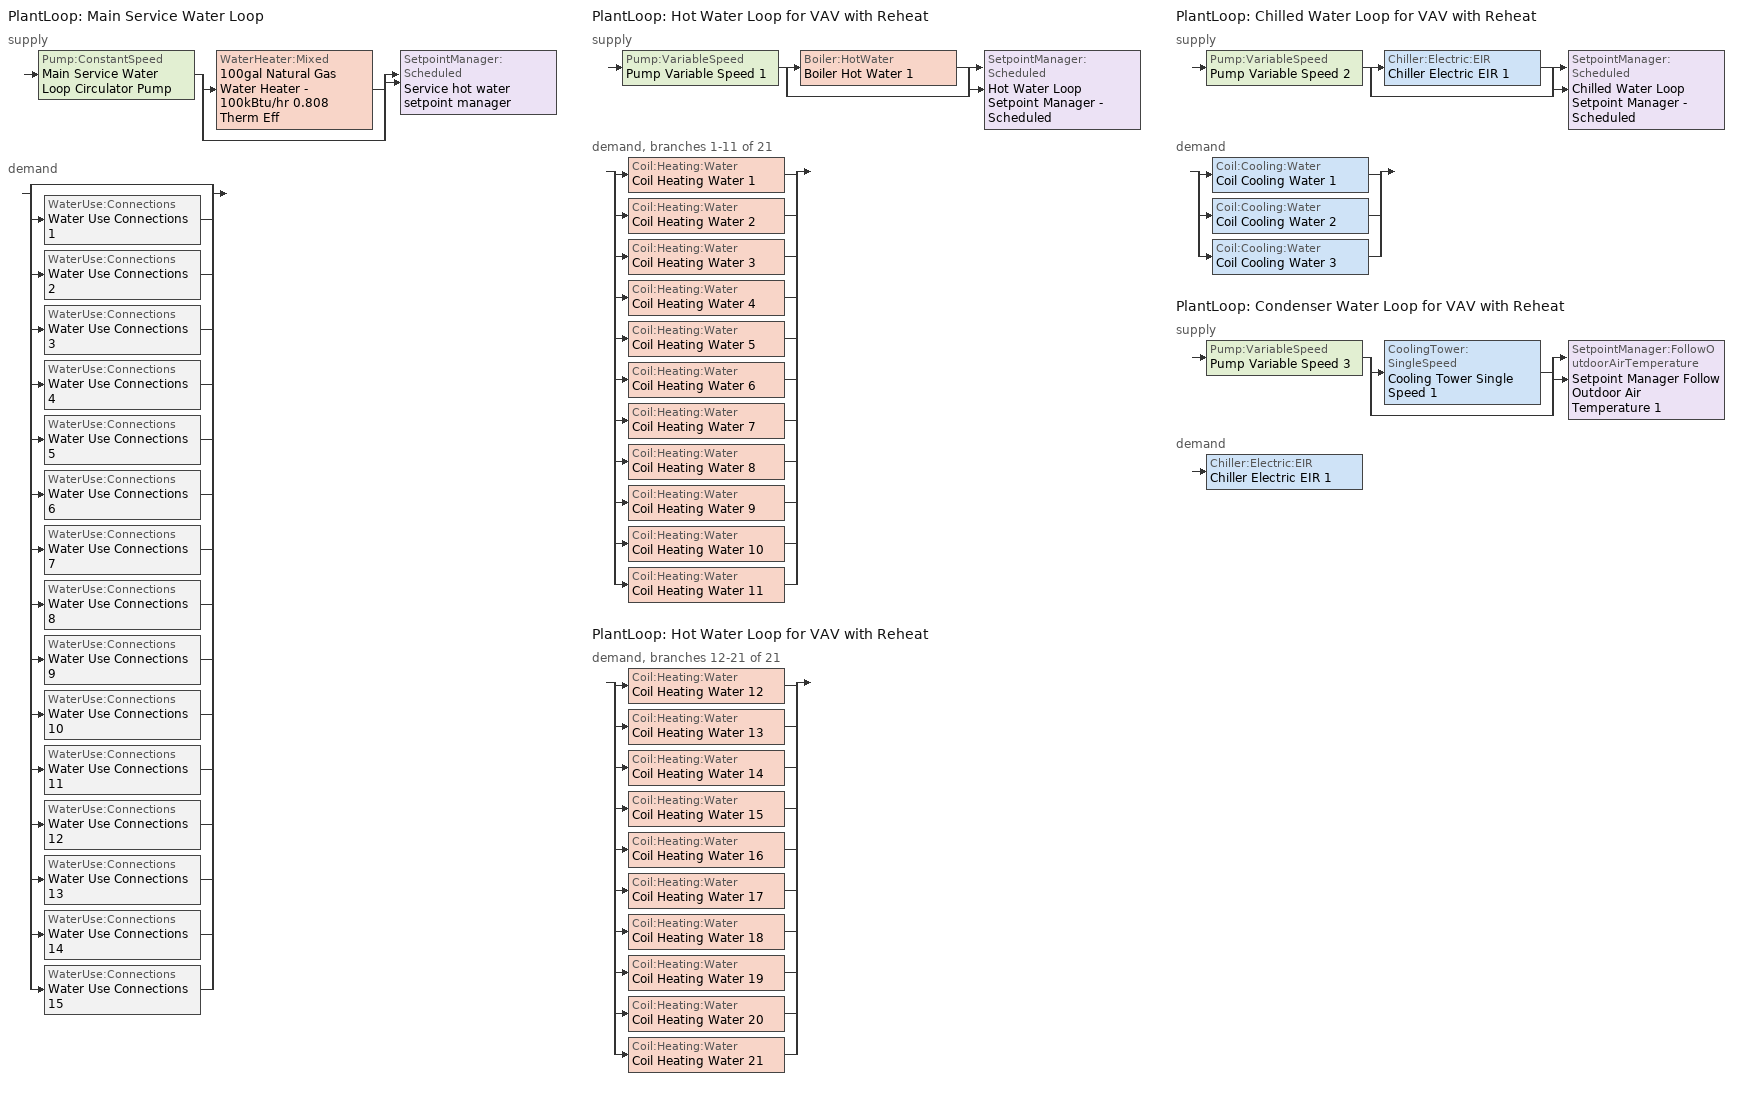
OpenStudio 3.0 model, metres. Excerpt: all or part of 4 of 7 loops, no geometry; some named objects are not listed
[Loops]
PlantLoop 'Main Service Water Loop'
 supply: Pump:ConstantSpeed 'Main Service Water Loop Circulator Pump' > split
  | WaterHeater:Mixed '100gal Natural Gas Water Heater - 100kBtu/hr 0.808 Therm Eff'
  | bypass
  join > SetpointManager:Scheduled 'Service hot water setpoint manager'
 demand: split
  | bypass
  | WaterUse:Connections 'Water Use Connections 1'
  | WaterUse:Connections 'Water Use Connections 2'
  | WaterUse:Connections 'Water Use Connections 3'
  | WaterUse:Connections 'Water Use Connections 4'
  | WaterUse:Connections 'Water Use Connections 5'
  | WaterUse:Connections 'Water Use Connections 6'
  | WaterUse:Connections 'Water Use Connections 7'
  | WaterUse:Connections 'Water Use Connections 8'
  | WaterUse:Connections 'Water Use Connections 9'
  | WaterUse:Connections 'Water Use Connections 10'
  | WaterUse:Connections 'Water Use Connections 11'
  | WaterUse:Connections 'Water Use Connections 12'
  | WaterUse:Connections 'Water Use Connections 13'
  | WaterUse:Connections 'Water Use Connections 14'
  | WaterUse:Connections 'Water Use Connections 15'
PlantLoop 'Hot Water Loop for VAV with Reheat'
 supply: Pump:VariableSpeed 'Pump Variable Speed 1' > split
  | Boiler:HotWater 'Boiler Hot Water 1'
  | bypass
  join > SetpointManager:Scheduled 'Hot Water Loop Setpoint Manager - Scheduled'
 demand, branches 1-11 of 21: split
  | Coil:Heating:Water 'Coil Heating Water 1'
  | Coil:Heating:Water 'Coil Heating Water 2'
  | Coil:Heating:Water 'Coil Heating Water 3'
  | Coil:Heating:Water 'Coil Heating Water 4'
  | Coil:Heating:Water 'Coil Heating Water 5'
  | Coil:Heating:Water 'Coil Heating Water 6'
  | Coil:Heating:Water 'Coil Heating Water 7'
  | Coil:Heating:Water 'Coil Heating Water 8'
  | Coil:Heating:Water 'Coil Heating Water 9'
  | Coil:Heating:Water 'Coil Heating Water 10'
  | Coil:Heating:Water 'Coil Heating Water 11'
PlantLoop 'Hot Water Loop for VAV with Reheat'
 demand, branches 12-21 of 21: split
  | Coil:Heating:Water 'Coil Heating Water 12'
  | Coil:Heating:Water 'Coil Heating Water 13'
  | Coil:Heating:Water 'Coil Heating Water 14'
  | Coil:Heating:Water 'Coil Heating Water 15'
  | Coil:Heating:Water 'Coil Heating Water 16'
  | Coil:Heating:Water 'Coil Heating Water 17'
  | Coil:Heating:Water 'Coil Heating Water 18'
  | Coil:Heating:Water 'Coil Heating Water 19'
  | Coil:Heating:Water 'Coil Heating Water 20'
  | Coil:Heating:Water 'Coil Heating Water 21'
PlantLoop 'Chilled Water Loop for VAV with Reheat'
 supply: Pump:VariableSpeed 'Pump Variable Speed 2' > split
  | Chiller:Electric:EIR 'Chiller Electric EIR 1'
  | bypass
  join > SetpointManager:Scheduled 'Chilled Water Loop Setpoint Manager - Scheduled'
 demand: split
  | Coil:Cooling:Water 'Coil Cooling Water 1'
  | Coil:Cooling:Water 'Coil Cooling Water 2'
  | Coil:Cooling:Water 'Coil Cooling Water 3'
PlantLoop 'Condenser Water Loop for VAV with Reheat'
 supply: Pump:VariableSpeed 'Pump Variable Speed 3' > split
  | CoolingTower:SingleSpeed 'Cooling Tower Single Speed 1'
  | bypass
  join > SetpointManager:FollowOutdoorAirTemperature 'Setpoint Manager Follow Outdoor Air Temperature 1'
 demand: Chiller:Electric:EIR 'Chiller Electric EIR 1'
[Sizing:Zone]
Core_bottom ZN: Zone Cooling Design Supply Air Temperature Input Method=SupplyAirTemperature; Zone Cooling Design Supply Air Temperature {C}=12.7778; Zone Cooling Design Supply Air Temperature Difference {deltaC}=11.11; Zone Heating Design Supply Air Temperature Input Method=SupplyAirTemperature; Zone Heating Design Supply Air Temperature {C}=50; Zone Heating Design Supply Air Temperature Difference {deltaC}=11.11; Zone Cooling Design Supply Air Humidity Ratio {kg-H2O/kg-air}=0.0085; Zone Heating Design Supply Air Humidity Ratio {kg-H2O/kg-air}=0.008; Cooling Design Air Flow Method=DesignDay; Heating Design Air Flow Method=DesignDay; Account for Dedicated Outdoor Air System=No; Dedicated Outdoor Air System Control Strategy=NeutralSupplyAir; Dedicated Outdoor Air Low Setpoint Temperature for Design {C}=autosize; Dedicated Outdoor Air High Setpoint Temperature for Design {C}=autosize
[Zone equipment]
Core_bottom ZN: Air Terminal Single Duct VAV Reheat 6
[AvailabilityManager:NightCycle] Applicability Schedule=Always On Discrete; Control Type=CycleOnAny; Thermostat Tolerance {deltaC}=1; Cycling Run Time {s}=1800
Availability Manager Night Cycle 1; Availability Manager Night Cycle 2; Availability Manager Night Cycle 3
[PlantLoop] Glycol Concentration=0; Plant Loop Volume {m3}=Autocalculate; Load Distribution Scheme=Optimal
Main Service Water Loop: Maximum Loop Temperature {C}=60; Minimum Loop Temperature {C}=10
Hot Water Loop for VAV with Reheat: Fluid Type=Water
Chilled Water Loop for VAV with Reheat; Condenser Water Loop for VAV with Reheat: 
[Sizing:Plant] Sizing Option=NonCoincident; Zone Timesteps in Averaging Window=1; Coincident Sizing Factor Mode=None
Name | Loop Type | Design Loop Exit Temperature {C} | Loop Design Temperature Difference {deltaC}
Main Service Water Loop | Heating | 60 | 5
Hot Water Loop for VAV with Reheat | Heating | 55 | 11
Chilled Water Loop for VAV with Reheat | Cooling | 7.3 | 5
Condenser Water Loop for VAV with Reheat | Condenser | 29.4 | 5.6
[SetpointManager:Scheduled] Control Variable=Temperature
Name | Schedule | Setpoint Node or NodeList
Service hot water setpoint manager | Service Water Loop Temp - 140F | Main Service Water Loop Supply Outlet Node
Hot Water Loop Setpoint Manager - Scheduled | Hot Water Loop Loop Temperature Ruleset
Chilled Water Loop Setpoint Manager - Scheduled | Chilled Water Loop Loop Temperature Ruleset
[Pump:ConstantSpeed]
Main Service Water Loop Circulator Pump: Rated Flow Rate {m3/s}=autosize; Rated Pump Head {Pa}=29891; Rated Power Consumption {W}=autosize; Motor Efficiency=0.855; Fraction of Motor Inefficiencies to Fluid Stream=0; Pump Control Type=Intermittent; Design Power Sizing Method=PowerPerFlowPerPressure; Design Electric Power per Unit Flow Rate {W/(m3/s)}=348701.1; Design Shaft Power per Unit Flow Rate per Unit Head {W-s/m3-Pa}=1.28205
[WaterHeater:Mixed]
100gal Natural Gas Water Heater - 100kBtu/hr 0.808 Therm Eff: Tank Volume {m3}=0.378541; Setpoint Temperature Schedule=Service Water Loop Temp - 140F; Deadband Temperature Difference {deltaC}=2; Maximum Temperature Limit {C}=60; Heater Control Type=Cycle; Heater Maximum Capacity {W}=29307.1; Heater Fuel Type=NaturalGas; Heater Thermal Efficiency=0.808453; Off Cycle Parasitic Fuel Consumption Rate {W}=2003.43; Off Cycle Parasitic Fuel Type=NaturalGas; Off Cycle Parasitic Heat Fraction to Tank=0; On Cycle Parasitic Fuel Consumption Rate {W}=2003.43; On Cycle Parasitic Fuel Type=NaturalGas; On Cycle Parasitic Heat Fraction to Tank=0; Ambient Temperature Indicator=ThermalZone; Ambient Temperature Thermal Zone=Core_bottom ZN; Off Cycle Loss Coefficient to Ambient Temperature {W/K}=7.96239; On Cycle Loss Coefficient to Ambient Temperature {W/K}=7.96239; Use Side Effectiveness=1; Source Side Effectiveness=1; Use Side Design Flow Rate {m3/s}=autosize; Source Side Design Flow Rate {m3/s}=autosize; Indirect Water Heating Recovery Time {hr}=1.5; Source Side Flow Control Mode=IndirectHeatPrimarySetpoint
[WaterUse:Connections]
Name | Water Use Equipment Name 1
Water Use Connections 1 | Core_bottom Service Water Use 0.17gpm
Water Use Connections 2 | Core_mid Service Water Use 0.17gpm
Water Use Connections 3 | Core_top Service Water Use 0.17gpm
Water Use Connections 4 | Perimeter_bot_ZN_1 Service Water Use 0.04gpm
Water Use Connections 5 | Perimeter_bot_ZN_2 Service Water Use 0.02gpm
Water Use Connections 6 | Perimeter_bot_ZN_3 Service Water Use 0.04gpm
Water Use Connections 7 | Perimeter_bot_ZN_4 Service Water Use 0.02gpm
Water Use Connections 8 | Perimeter_mid_ZN_1 Service Water Use 0.04gpm
Water Use Connections 9 | Perimeter_mid_ZN_2 Service Water Use 0.02gpm
Water Use Connections 10 | Perimeter_mid_ZN_3 Service Water Use 0.04gpm
Water Use Connections 11 | Perimeter_mid_ZN_4 Service Water Use 0.02gpm
Water Use Connections 12 | Perimeter_top_ZN_1 Service Water Use 0.04gpm
Water Use Connections 13 | Perimeter_top_ZN_2 Service Water Use 0.02gpm
Water Use Connections 14 | Perimeter_top_ZN_3 Service Water Use 0.04gpm
Water Use Connections 15 | Perimeter_top_ZN_4 Service Water Use 0.02gpm
[WaterUse:Equipment:Definition] Sensible Fraction Schedule=Fraction Sensible - 0.2; Latent Fraction Schedule=Fraction Latent - 0.05
Name | Peak Flow Rate {m3/s} | Target Temperature Schedule
Core_bottom Service Water Use Def 0.17gpm | 1.05864e-05 | Mixed Water At Faucet Temp - 140F
Core_mid Service Water Use Def 0.17gpm | 1.05864e-05 | Mixed Water At Faucet Temp - 140F 1
Core_top Service Water Use Def 0.17gpm | 1.05864e-05 | Mixed Water At Faucet Temp - 140F 2
Perimeter_bot_ZN_1 Service Water Use Def 0.04gpm | 2.23171e-06 | Mixed Water At Faucet Temp - 140F 3
Perimeter_bot_ZN_2 Service Water Use Def 0.02gpm | 1.41286e-06 | Mixed Water At Faucet Temp - 140F 4
Perimeter_bot_ZN_3 Service Water Use Def 0.04gpm | 2.23171e-06 | Mixed Water At Faucet Temp - 140F 5
Perimeter_bot_ZN_4 Service Water Use Def 0.02gpm | 1.41277e-06 | Mixed Water At Faucet Temp - 140F 6
Perimeter_mid_ZN_1 Service Water Use Def 0.04gpm | 2.23171e-06 | Mixed Water At Faucet Temp - 140F 7
Perimeter_mid_ZN_2 Service Water Use Def 0.02gpm | 1.41286e-06 | Mixed Water At Faucet Temp - 140F 8
Perimeter_mid_ZN_3 Service Water Use Def 0.04gpm | 2.23171e-06 | Mixed Water At Faucet Temp - 140F 9
Perimeter_mid_ZN_4 Service Water Use Def 0.02gpm | 1.41277e-06 | Mixed Water At Faucet Temp - 140F 10
Perimeter_top_ZN_1 Service Water Use Def 0.04gpm | 2.23171e-06 | Mixed Water At Faucet Temp - 140F 11
Perimeter_top_ZN_2 Service Water Use Def 0.02gpm | 1.41286e-06 | Mixed Water At Faucet Temp - 140F 12
Perimeter_top_ZN_3 Service Water Use Def 0.04gpm | 2.23171e-06 | Mixed Water At Faucet Temp - 140F 13
Perimeter_top_ZN_4 Service Water Use Def 0.02gpm | 1.41277e-06 | Mixed Water At Faucet Temp - 140F 14
[WaterUse:Equipment] Flow Rate Fraction Schedule=OfficeMedium BLDG_SWH_SCH
Name | Water Use Equipment Definition
Core_bottom Service Water Use 0.17gpm | Core_bottom Service Water Use Def 0.17gpm
Core_mid Service Water Use 0.17gpm | Core_mid Service Water Use Def 0.17gpm
Core_top Service Water Use 0.17gpm | Core_top Service Water Use Def 0.17gpm
Perimeter_bot_ZN_1 Service Water Use 0.04gpm | Perimeter_bot_ZN_1 Service Water Use Def 0.04gpm
Perimeter_bot_ZN_2 Service Water Use 0.02gpm | Perimeter_bot_ZN_2 Service Water Use Def 0.02gpm
Perimeter_bot_ZN_3 Service Water Use 0.04gpm | Perimeter_bot_ZN_3 Service Water Use Def 0.04gpm
Perimeter_bot_ZN_4 Service Water Use 0.02gpm | Perimeter_bot_ZN_4 Service Water Use Def 0.02gpm
Perimeter_mid_ZN_1 Service Water Use 0.04gpm | Perimeter_mid_ZN_1 Service Water Use Def 0.04gpm
Perimeter_mid_ZN_2 Service Water Use 0.02gpm | Perimeter_mid_ZN_2 Service Water Use Def 0.02gpm
Perimeter_mid_ZN_3 Service Water Use 0.04gpm | Perimeter_mid_ZN_3 Service Water Use Def 0.04gpm
Perimeter_mid_ZN_4 Service Water Use 0.02gpm | Perimeter_mid_ZN_4 Service Water Use Def 0.02gpm
Perimeter_top_ZN_1 Service Water Use 0.04gpm | Perimeter_top_ZN_1 Service Water Use Def 0.04gpm
Perimeter_top_ZN_2 Service Water Use 0.02gpm | Perimeter_top_ZN_2 Service Water Use Def 0.02gpm
Perimeter_top_ZN_3 Service Water Use 0.04gpm | Perimeter_top_ZN_3 Service Water Use Def 0.04gpm
Perimeter_top_ZN_4 Service Water Use 0.02gpm | Perimeter_top_ZN_4 Service Water Use Def 0.02gpm
[EnergyManagementSystem:Sensor] Output Variable or Output Meter Index Key=Environment; Output Variable or Output Meter=Site Outdoor Air Drybulb Temperature
OAT; OAT_1; OAT_2
[EnergyManagementSystem:Actuator]
SYS5ZonePVAVHtgSch0: Actuated Component=OfficeMedium HTGSETP_SCH_PACU_VAV_bot; Actuated Component Type=Schedule:Year; Actuated Component Control Type=Schedule Value
[Pump:VariableSpeed] Pump Control Type=Intermittent; Skin Loss Radiative Fraction=0.5; Design Power Sizing Method=PowerPerFlowPerPressure; Design Electric Power per Unit Flow Rate {W/(m3/s)}=348701.1; Design Shaft Power per Unit Flow Rate per Unit Head {W-s/m3-Pa}=1.28205; Design Minimum Flow Rate Fraction=0
Pump Variable Speed 1; Pump Variable Speed 2; Pump Variable Speed 3
[Boiler:HotWater]
Boiler Hot Water 1: Efficiency Curve Temperature Evaluation Variable=LeavingBoiler; Normalized Boiler Efficiency Curve=Boiler Efficiency; Water Outlet Upper Temperature Limit {C}=99; Boiler Flow Mode=ConstantFlow; Parasitic Electric Load {W}=0; Sizing Factor=1
[Chiller:Electric:EIR]
Chiller Electric EIR 1: Reference Capacity {W}=Autosize; Reference COP {W/W}=5.5; Reference Chilled Water Flow Rate {m3/s}=Autosize; Cooling Capacity Function of Temperature Curve=Curve Biquadratic 1; Electric Input to Cooling Output Ratio Function of Temperature Curve=Curve Biquadratic 2; Electric Input to Cooling Output Ratio Function of Part Load Ratio Curve=Curve Quadratic 1; Condenser Type=WaterCooled; Design Heat Recovery Water Flow Rate {m3/s}=Autosize; Sizing Factor=1; Basin Heater Capacity {W/K}=0; Basin Heater Setpoint Temperature {C}=10; Condenser Heat Recovery Relative Capacity Fraction=1
[CoolingTower:SingleSpeed]
Cooling Tower Single Speed 1: Design Water Flow Rate {m3/s}=autosize; Design Air Flow Rate {m3/s}=autosize; Fan Power at Design Air Flow Rate {W}=autosize; U-Factor Times Area Value at Design Air Flow Rate {W/K}=autosize; Air Flow Rate in Free Convection Regime {m3/s}=autosize; U-Factor Times Area Value at Free Convection Air Flow Rate {W/K}=autosize; Performance Input Method=UFactorTimesAreaAndDesignWaterFlowRate; Free Convection Capacity {W}=0; Basin Heater Capacity {W/K}=0; Evaporation Loss Mode=LossFactor; Evaporation Loss Factor {percent/K}=0.2; Drift Loss Percent {percent}=0.008; Blowdown Calculation Mode=ConcentrationRatio; Blowdown Concentration Ratio=3; Capacity Control=FanCycling; Number of Cells=1; Cell Control=MinimalCell; Cell Minimum  Water Flow Rate Fraction=0.33; Cell Maximum Water Flow Rate Fraction=2.5; Sizing Factor=1; Free Convection Air Flow Rate Sizing Factor=0.1; Free Convection U-Factor Times Area Value Sizing Factor=0.1; Heat Rejection Capacity and Nominal Capacity Sizing Ratio=1.25; Free Convection Nominal Capacity Sizing Factor=0.1; Design Inlet Air Dry-Bulb Temperature {C}=35; Design Inlet Air Wet-Bulb Temperature {C}=25.6; Design Approach Temperature {deltaC}=autosize; Design Range Temperature {deltaC}=autosize
[SetpointManager:FollowOutdoorAirTemperature]
Setpoint Manager Follow Outdoor Air Temperature 1: Control Variable=Temperature; Reference Temperature Type=OutdoorAirWetBulb; Offset Temperature Difference {deltaC}=1.5; Maximum Setpoint Temperature {C}=80; Minimum Setpoint Temperature {C}=6
[Coil:Heating:Water] Availability Schedule=Always On Discrete
Coil Heating Water 1; Coil Heating Water 2; Coil Heating Water 3; Coil Heating Water 4; Coil Heating Water 5; Coil Heating Water 6; Coil Heating Water 7; Coil Heating Water 8; Coil Heating Water 9; Coil Heating Water 10; Coil Heating Water 11; Coil Heating Water 12; Coil Heating Water 13; Coil Heating Water 14; Coil Heating Water 15; Coil Heating Water 16; Coil Heating Water 17; Coil Heating Water 18; Coil Heating Water 19; Coil Heating Water 20; Coil Heating Water 21
[Coil:Cooling:Water] Availability Schedule=Always On Discrete
Coil Cooling Water 1; Coil Cooling Water 2; Coil Cooling Water 3
[Controller:WaterCoil] Minimum Actuated Flow {m3/s}=0
Name | Water Coil | Action
Controller Water Coil 1 | Coil Heating Water 1 | Normal
Controller Water Coil 2 | Coil Cooling Water 1 | Reverse
Controller Water Coil 3 | Coil Heating Water 2 | Normal
Controller Water Coil 4 | Coil Heating Water 3 | Normal
Controller Water Coil 5 | Coil Heating Water 4 | Normal
Controller Water Coil 6 | Coil Heating Water 5 | Normal
Controller Water Coil 7 | Coil Heating Water 6 | Normal
Controller Water Coil 8 | Coil Heating Water 7 | Normal
Controller Water Coil 9 | Coil Heating Water 8 | Normal
Controller Water Coil 10 | Coil Cooling Water 2 | Reverse
Controller Water Coil 11 | Coil Heating Water 9 | Normal
Controller Water Coil 12 | Coil Heating Water 10 | Normal
Controller Water Coil 13 | Coil Heating Water 11 | Normal
Controller Water Coil 14 | Coil Heating Water 12 | Normal
Controller Water Coil 15 | Coil Heating Water 13 | Normal
Controller Water Coil 16 | Coil Heating Water 14 | Normal
Controller Water Coil 17 | Coil Heating Water 15 | Normal
Controller Water Coil 18 | Coil Cooling Water 3 | Reverse
Controller Water Coil 19 | Coil Heating Water 16 | Normal
Controller Water Coil 20 | Coil Heating Water 17 | Normal
Controller Water Coil 21 | Coil Heating Water 18 | Normal
Controller Water Coil 22 | Coil Heating Water 19 | Normal
Controller Water Coil 23 | Coil Heating Water 20 | Normal
Controller Water Coil 24 | Coil Heating Water 21 | Normal
[Schedule:Constant]
Always On Discrete: Value=1
[Schedule:Ruleset]
Service Water Loop Temp - 140F: Default Day Schedule=Service Water Loop Temp - 140F Default
Fraction Sensible - 0.2: Default Day Schedule=Fraction Sensible - 0.2 Default
Fraction Latent - 0.05: Default Day Schedule=Fraction Latent - 0.05 Default
Mixed Water At Faucet Temp - 140F: Default Day Schedule=Mixed Water At Faucet Temp - 140F Default
OfficeMedium BLDG_SWH_SCH: Default Day Schedule=OfficeMedium BLDG_SWH_SCH Default; Summer Design Day Schedule=OfficeMedium BLDG_SWH_SCH Summer Design Day; Winter Design Day Schedule=OfficeMedium BLDG_SWH_SCH Winter Design Day
Mixed Water At Faucet Temp - 140F 1: Default Day Schedule=Mixed Water At Faucet Temp - 140F Default 1
Mixed Water At Faucet Temp - 140F 2: Default Day Schedule=Mixed Water At Faucet Temp - 140F Default 2
Mixed Water At Faucet Temp - 140F 3: Default Day Schedule=Mixed Water At Faucet Temp - 140F Default 3
Mixed Water At Faucet Temp - 140F 4: Default Day Schedule=Mixed Water At Faucet Temp - 140F Default 4
Mixed Water At Faucet Temp - 140F 5: Default Day Schedule=Mixed Water At Faucet Temp - 140F Default 5
Mixed Water At Faucet Temp - 140F 6: Default Day Schedule=Mixed Water At Faucet Temp - 140F Default 6
Mixed Water At Faucet Temp - 140F 7: Default Day Schedule=Mixed Water At Faucet Temp - 140F Default 7
Mixed Water At Faucet Temp - 140F 8: Default Day Schedule=Mixed Water At Faucet Temp - 140F Default 8
Mixed Water At Faucet Temp - 140F 9: Default Day Schedule=Mixed Water At Faucet Temp - 140F Default 9
Mixed Water At Faucet Temp - 140F 10: Default Day Schedule=Mixed Water At Faucet Temp - 140F Default 10
Mixed Water At Faucet Temp - 140F 11: Default Day Schedule=Mixed Water At Faucet Temp - 140F Default 11
Mixed Water At Faucet Temp - 140F 12: Default Day Schedule=Mixed Water At Faucet Temp - 140F Default 12
Mixed Water At Faucet Temp - 140F 13: Default Day Schedule=Mixed Water At Faucet Temp - 140F Default 13
Mixed Water At Faucet Temp - 140F 14: Default Day Schedule=Mixed Water At Faucet Temp - 140F Default 14
Hot Water Loop Loop Temperature Ruleset: Default Day Schedule=Hot Water Loop Temperature - Default
Chilled Water Loop Loop Temperature Ruleset: Default Day Schedule=Chilled Water Loop Temperature - Default
[Schedule:Day]
Service Water Loop Temp - 140F Default; Mixed Water At Faucet Temp - 140F Default; Mixed Water At Faucet Temp - 140F Default 1; Mixed Water At Faucet Temp - 140F Default 2; Mixed Water At Faucet Temp - 140F Default 3; Mixed Water At Faucet Temp - 140F Default 4; Mixed Water At Faucet Temp - 140F Default 5; Mixed Water At Faucet Temp - 140F Default 6; Mixed Water At Faucet Temp - 140F Default 7; Mixed Water At Faucet Temp - 140F Default 8; Mixed Water At Faucet Temp - 140F Default 9; Mixed Water At Faucet Temp - 140F Default 10; Mixed Water At Faucet Temp - 140F Default 11; Mixed Water At Faucet Temp - 140F Default 12; Mixed Water At Faucet Temp - 140F Default 13; Mixed Water At Faucet Temp - 140F Default 14: 24, 0, 60
Fraction Sensible - 0.2 Default: 24, 0, 0.2
Fraction Latent - 0.05 Default: 24, 0, 0.05
OfficeMedium BLDG_SWH_SCH Default: 6, 0, 0, 11, 0, 0.04, 13, 0, 0.06, 14, 0, 0.09, 15, 0, 0.06, 18, 0, 0.04, 24, 0, 0
OfficeMedium BLDG_SWH_SCH Summer Design Day; OfficeMedium BLDG_SWH_SCH SmrDsn|Wkdy Day: 6, 0, 0, 7, 0, 0.07, 8, 0, 0.19, 9, 0, 0.35, 10, 0, 0.38, 11, 0, 0.39, 12, 0, 0.47, 13, 0, 0.57, 14, 0, 0.54, 15, 0, 0.34, 16, 0, 0.33, 17, 0, 0.44, 18, 0, 0.26, 19, 0, 0.21, 20, 0, 0.15, 21, 0, 0.17, 22, 0, 0.08, 24, 0, 0.05
OfficeMedium BLDG_SWH_SCH Winter Design Day; OfficeMedium BLDG_SWH_SCH WntrDsn|Sat Day: 6, 0, 0, 7, 0, 0.07, 8, 0, 0.11, 9, 0, 0.15, 10, 0, 0.21, 11, 0, 0.19, 12, 0, 0.23, 13, 0, 0.2, 14, 0, 0.19, 15, 0, 0.15, 16, 0, 0.13, 17, 0, 0.14, 19, 0, 0.07, 24, 0, 0
Hot Water Loop Temperature - Default: 24, 0, 55
Chilled Water Loop Temperature - Default: 24, 0, 7.3
[Schedule:Rule] Schedule Ruleset=OfficeMedium BLDG_SWH_SCH; Date Specification Type=DateRange; Start Month=1; Start Day=1; End Month=12; End Day=31
Name | Rule Order | Day Schedule | Apply Monday | Apply Tuesday | Apply Wednesday | Apply Thursday | Apply Friday | Apply Saturday
Schedule Rule 25 | 1 | OfficeMedium BLDG_SWH_SCH SmrDsn|Wkdy Day | Yes | Yes | Yes | Yes | Yes
Schedule Rule 26 | 0 | OfficeMedium BLDG_SWH_SCH WntrDsn|Sat Day |  |  |  |  |  | Yes
[Curve:Biquadratic]
Name | Coefficient1 Constant | Coefficient2 x | Coefficient3 x**2 | Coefficient4 y | Coefficient5 y**2 | Coefficient6 x*y | Minimum Value of x | Maximum Value of x | Minimum Value of y | Maximum Value of y | Input Unit Type for X | Input Unit Type for Y | Output Unit Type
Boiler Efficiency | 1 | 0 | 0 | 0 | 0 | 0 | 0 | 1 | 0 | 1 | Dimensionless | Dimensionless | Dimensionless
Curve Biquadratic 1 | 1.02152 | 0.0370359 | 0.000233248 | -0.00389405 | -6.52536e-05 | -0.000268045 | 5 | 10 | 24 | 35
Curve Biquadratic 2 | 0.701769 | -0.00452016 | 0.00053311 | -0.00549821 | 0.000544579 | -0.000729032 | 5 | 10 | 24 | 35
[Curve:Quadratic]
Curve Quadratic 1: Coefficient1 Constant=0.0636912; Coefficient2 x=0.584888; Coefficient3 x**2=0.352803; Minimum Value of x=0; Maximum Value of x=1
